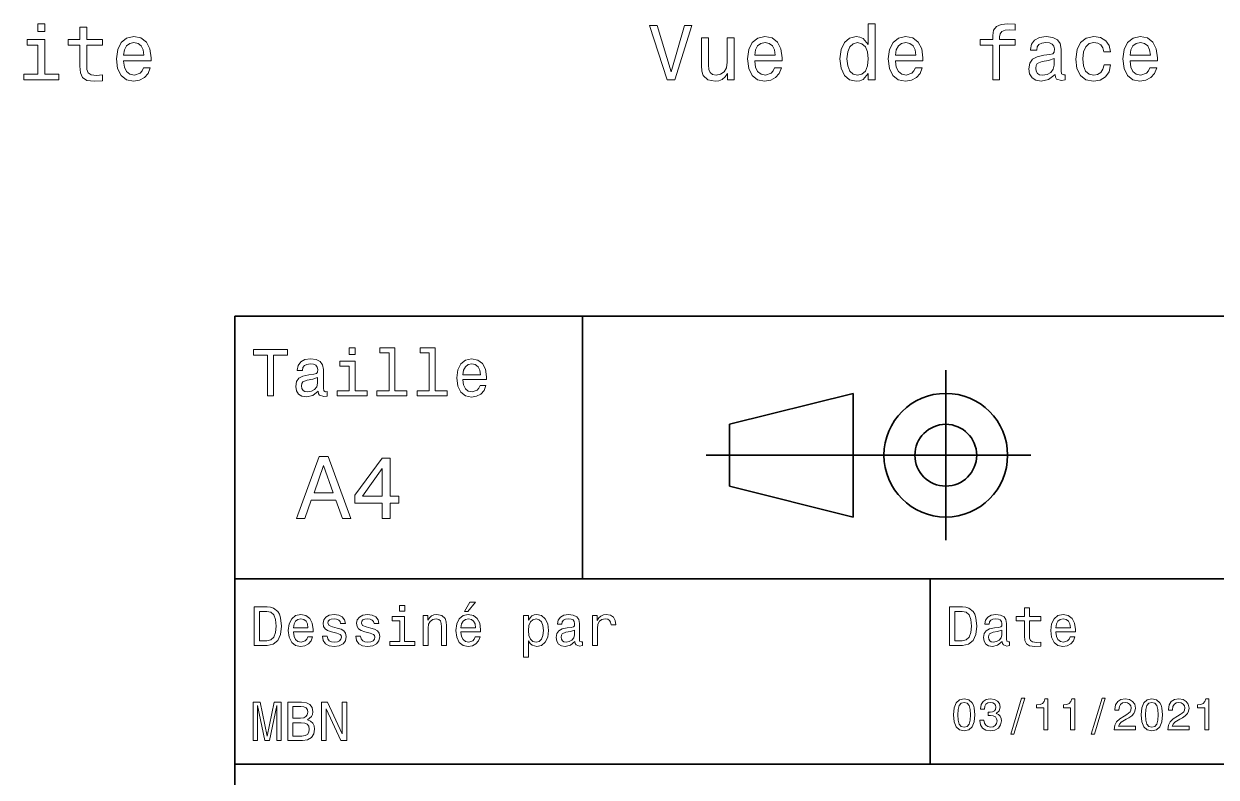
# Model space of a CAD drawing. Extents: x 0 to 297, y 0 to 210.
# Drawn here: x 83.3 to 160.5, y 40.2 to 88.9 of the extents above; entities that cross this region are included whole.
import ezdxf

# ---------------------------------------------------------------- set-up
doc = ezdxf.new("R2010")
doc.units = 0

msp = doc.modelspace()

# ---------------------------------------------------------------- linework, layer by layer
at = {"color": 7, "lineweight": 35}
for p, q in [((97, 10), (97, 70)), ((97, 70), (287, 70)), ((127.5, 61), (148.5, 61)), ((97, 53), (162, 53)), ((97, 41), (162, 41))]:
    msp.add_line(p, q, dxfattribs=at)
at = {"color": 7, "lineweight": 35, "ltscale": 0.425}
msp.add_line((119.5, 53), (119.5, 70), dxfattribs=at)
at = {"color": 7, "lineweight": 35, "ltscale": 0.275}
msp.add_line((143, 55.5), (143, 66.5), dxfattribs=at)
at = {"color": 7, "lineweight": 35, "ltscale": 0.206155}
for p, q in [((129, 63), (137, 65)), ((137, 57), (129, 59))]:
    msp.add_line(p, q, dxfattribs=at)
at = {"color": 7, "lineweight": 35, "ltscale": 0.2}
msp.add_line((137, 65), (137, 57), dxfattribs=at)
at = {"color": 7, "lineweight": 35, "ltscale": 0.1}
msp.add_line((129, 59), (129, 63), dxfattribs=at)
at = {"color": 7, "lineweight": 35, "ltscale": 0.3}
msp.add_line((142, 41), (142, 53), dxfattribs=at)
at = {"color": 7, "lineweight": 13}
for points in [[(84.704086, 88.907509), (84.235062, 88.907509), (84.235062, 88.403183), (84.704086, 88.403183)], [(126.095604, 88.791512), (125.218086, 85.810966), (124.315346, 88.791512), (123.836243, 88.791512), (124.965927, 85.286469), (125.470245, 85.286469), (126.574715, 88.791512)], [(137.982498, 85.705055), (137.982498, 85.286469), (138.4263, 85.286469), (138.4263, 88.907509), (137.987534, 88.907509), (137.987534, 87.581139), (137.649643, 87.964424), (137.442871, 88.055199), (137.205841, 88.0905), (136.777161, 87.989639), (136.444305, 87.707214), (136.227448, 87.253326), (136.15181, 86.643097), (136.227448, 86.032867), (136.444305, 85.573929), (136.777161, 85.286469), (137.205841, 85.190651), (137.442871, 85.225952), (137.654678, 85.316727)], [(146.041565, 87.525665), (146.041565, 85.286469), (146.485382, 85.286469), (146.485382, 87.525665), (147.494019, 87.525665), (147.494019, 87.9039), (146.485382, 87.9039), (146.485382, 88.070328), (146.520676, 88.272057), (146.636673, 88.408226), (146.833359, 88.488914), (147.115784, 88.51918), (147.494019, 88.499008), (147.494019, 88.882294), (147.014923, 88.907509), (146.581207, 88.862114), (146.27861, 88.725952), (146.097046, 88.488914), (146.041565, 88.151024), (146.041565, 87.9039), (145.229614, 87.9039), (145.229614, 87.525665)], [(86.963448, 87.525665), (86.963448, 86.169037), (86.993706, 85.73027), (87.134918, 85.427681), (87.417343, 85.251167), (87.896446, 85.190651), (88.420944, 85.215866), (88.420944, 85.599152), (88.037659, 85.568886), (87.689667, 85.609238), (87.503075, 85.735313), (87.422379, 85.947128), (87.407257, 86.244682), (87.407257, 87.525665), (88.420944, 87.525665), (88.420944, 87.9039), (87.407257, 87.9039), (87.407257, 88.695694), (86.963448, 88.695694), (86.963448, 87.9039), (86.196877, 87.9039), (86.196877, 87.525665)], [(89.792694, 86.511971), (91.567917, 86.511971), (91.572952, 86.718742), (91.492264, 87.298714), (91.270363, 87.732437), (90.917336, 87.994682), (90.448318, 88.0905), (89.98938, 87.989639), (89.636353, 87.707214), (89.409409, 87.248283), (89.32872, 86.643097), (89.404373, 86.022781), (89.631317, 85.568886), (89.979294, 85.286469), (90.433182, 85.190651), (90.826561, 85.25621), (91.149323, 85.427681), (91.386353, 85.700012), (91.522522, 86.063126), (91.083763, 86.063126), (90.992981, 85.861397), (90.861862, 85.710098), (90.488663, 85.589066), (90.201202, 85.644539), (89.984344, 85.821053), (89.843124, 86.108513), (89.792694, 86.496841)], [(129.29805, 87.994682), (128.854248, 87.994682), (128.854248, 86.431282), (128.803818, 86.068169), (128.657562, 85.805923), (128.430618, 85.644539), (128.133072, 85.594109), (127.896042, 85.634453), (127.744743, 85.755486), (127.659004, 85.962257), (127.638832, 86.254768), (127.638832, 87.994682), (127.19503, 87.994682), (127.19503, 86.214424), (127.210159, 85.856354), (127.305984, 85.5588), (127.598488, 85.286469), (128.067505, 85.190651), (128.319672, 85.225952), (128.53653, 85.316727), (128.723129, 85.473068), (128.87442, 85.700012), (128.87442, 85.286469), (129.29805, 85.286469)], [(130.634506, 86.511971), (132.409729, 86.511971), (132.414764, 86.718742), (132.334076, 87.298714), (132.112183, 87.732437), (131.759155, 87.994682), (131.290131, 88.0905), (130.831192, 87.989639), (130.478165, 87.707214), (130.251221, 87.248283), (130.170532, 86.643097), (130.246185, 86.022781), (130.473129, 85.568886), (130.821106, 85.286469), (131.274994, 85.190651), (131.668365, 85.25621), (131.991135, 85.427681), (132.228165, 85.700012), (132.364334, 86.063126), (131.925583, 86.063126), (131.834793, 85.861397), (131.703674, 85.710098), (131.330475, 85.589066), (131.043015, 85.644539), (130.826157, 85.821053), (130.684937, 86.108513), (130.634506, 86.496841)], [(139.742584, 86.511971), (141.517792, 86.511971), (141.522842, 86.718742), (141.442154, 87.298714), (141.220245, 87.732437), (140.867218, 87.994682), (140.398193, 88.0905), (139.93927, 87.989639), (139.586243, 87.707214), (139.359299, 87.248283), (139.27861, 86.643097), (139.354248, 86.022781), (139.581192, 85.568886), (139.929184, 85.286469), (140.383072, 85.190651), (140.776443, 85.25621), (141.099213, 85.427681), (141.336243, 85.700012), (141.472412, 86.063126), (141.033646, 86.063126), (140.942871, 85.861397), (140.811737, 85.710098), (140.438553, 85.589066), (140.151077, 85.644539), (139.934219, 85.821053), (139.793015, 86.108513), (139.742584, 86.496841)], [(150.071106, 85.639496), (150.071106, 85.624367), (150.096329, 85.452896), (150.171982, 85.331856), (150.4897, 85.236038), (150.736816, 85.276382), (150.736816, 85.619324), (150.630905, 85.604195), (150.4897, 85.669754), (150.464478, 85.871483), (150.464478, 87.273499), (150.403961, 87.631569), (150.227448, 87.883728), (149.919815, 88.035027), (149.486099, 88.0905), (149.062469, 88.029984), (148.749786, 87.858513), (148.553101, 87.591225), (148.487534, 87.238197), (148.487534, 87.207939), (148.885956, 87.207939), (148.921249, 87.419754), (149.032211, 87.571053), (149.21376, 87.661827), (149.470963, 87.697128), (149.718079, 87.671913), (149.894592, 87.596268), (150.000504, 87.465141), (150.035812, 87.283585), (150.01564, 87.07177), (149.934937, 86.965866), (149.733215, 86.915428), (149.35498, 86.875084), (148.921249, 86.784309), (148.613617, 86.622925), (148.432068, 86.370766), (148.376587, 85.997566), (148.427017, 85.664711), (148.583359, 85.417595), (148.835526, 85.261253), (149.183502, 85.20578), (149.652527, 85.311684)], [(153.223129, 87.096985), (153.661896, 87.096985), (153.571106, 87.500443), (153.354248, 87.818169), (153.016357, 88.014854), (152.577591, 88.0905), (152.093445, 87.989639), (151.725281, 87.707214), (151.493301, 87.248283), (151.412613, 86.633011), (151.488251, 86.022781), (151.71521, 85.568886), (152.073273, 85.286469), (152.562469, 85.190651), (152.996185, 85.266296), (153.334076, 85.478111), (153.566071, 85.810966), (153.666931, 86.254768), (153.243301, 86.254768), (153.167648, 85.972351), (153.026443, 85.760529), (152.824707, 85.62941), (152.577591, 85.589066), (152.269958, 85.654625), (152.04805, 85.856354), (151.911896, 86.184166), (151.866501, 86.64814), (151.911896, 87.102028), (152.053101, 87.42984), (152.280045, 87.631569), (152.577591, 87.702171), (152.839844, 87.656784), (153.03653, 87.540794), (153.167648, 87.349152)], [(154.922699, 86.511971), (156.697906, 86.511971), (156.702957, 86.718742), (156.622253, 87.298714), (156.40036, 87.732437), (156.047333, 87.994682), (155.578308, 88.0905), (155.119385, 87.989639), (154.766357, 87.707214), (154.539413, 87.248283), (154.45871, 86.643097), (154.534363, 86.022781), (154.761307, 85.568886), (155.109299, 85.286469), (155.563187, 85.190651), (155.956558, 85.25621), (156.279327, 85.427681), (156.516357, 85.700012), (156.652527, 86.063126), (156.21376, 86.063126), (156.122986, 85.861397), (155.991852, 85.710098), (155.618652, 85.589066), (155.331192, 85.644539), (155.114334, 85.821053), (154.973129, 86.108513), (154.922699, 86.496841)], [(84.68895, 85.659668), (84.68895, 87.9039), (83.549179, 87.9039), (83.549179, 87.525665), (84.245148, 87.525665), (84.245148, 85.659668), (83.337372, 85.659668), (83.337372, 85.286469), (85.606819, 85.286469), (85.606819, 85.659668)], [(89.792694, 86.88517), (89.848175, 87.233154), (89.984344, 87.490356), (90.191116, 87.646698), (90.463448, 87.702171), (90.730743, 87.646698), (90.937515, 87.490356), (91.063591, 87.233154), (91.108978, 86.88517)], [(130.634506, 86.88517), (130.689987, 87.233154), (130.826157, 87.490356), (131.032928, 87.646698), (131.305267, 87.702171), (131.572556, 87.646698), (131.779327, 87.490356), (131.905411, 87.233154), (131.95079, 86.88517)], [(137.281479, 87.692085), (137.57399, 87.621483), (137.795898, 87.424797), (137.927017, 87.096985), (137.977448, 86.643097), (137.927017, 86.184166), (137.795898, 85.856354), (137.57399, 85.654625), (137.281479, 85.589066), (137.004105, 85.654625), (136.792297, 85.856354), (136.651077, 86.189209), (136.605698, 86.643097), (136.651077, 87.091942), (136.792297, 87.419754), (137.004105, 87.621483)], [(139.742584, 86.88517), (139.79805, 87.233154), (139.934219, 87.490356), (140.140991, 87.646698), (140.41333, 87.702171), (140.680618, 87.646698), (140.88739, 87.490356), (141.013474, 87.233154), (141.058868, 86.88517)], [(154.922699, 86.88517), (154.978165, 87.233154), (155.114334, 87.490356), (155.321106, 87.646698), (155.593445, 87.702171), (155.860733, 87.646698), (156.067505, 87.490356), (156.193588, 87.233154), (156.238983, 86.88517)], [(150.020676, 86.234596), (149.960159, 85.972351), (149.798782, 85.770615), (149.556702, 85.639496), (149.259155, 85.594109), (149.067505, 85.619324), (148.931335, 85.700012), (148.845612, 85.841225), (148.820389, 86.03791), (148.840561, 86.214424), (148.921249, 86.3405), (149.244019, 86.481712), (149.652527, 86.542229), (150.020676, 86.663269)], [(104.786743, 67.940918), (104.384727, 67.940918), (104.384727, 67.508644), (104.786743, 67.508644)], [(106.969742, 67.621033), (106.969742, 65.157059), (106.187317, 65.157059), (106.187317, 64.837173), (108.128242, 64.837173), (108.128242, 65.157059), (107.350143, 65.157059), (107.350143, 67.940918), (106.373199, 67.940918), (106.373199, 67.621033)], [(109.572044, 67.621033), (109.572044, 65.157059), (108.789627, 65.157059), (108.789627, 64.837173), (110.730545, 64.837173), (110.730545, 65.157059), (109.952454, 65.157059), (109.952454, 67.940918), (108.975502, 67.940918), (108.975502, 67.621033)], [(99.102303, 64.837173), (99.5, 64.837173), (99.5, 67.47406), (100.407784, 67.47406), (100.407784, 67.837173), (98.190201, 67.837173), (98.190201, 67.47406), (99.102303, 67.47406)], [(102.387611, 65.139771), (102.387611, 65.126801), (102.409225, 64.979828), (102.47406, 64.876076), (102.746399, 64.793945), (102.958214, 64.828529), (102.958214, 65.122475), (102.867432, 65.109505), (102.746399, 65.165703), (102.724785, 65.338615), (102.724785, 66.540344), (102.672913, 66.84726), (102.521614, 67.0634), (102.257927, 67.193085), (101.886169, 67.240631), (101.523056, 67.188759), (101.255043, 67.041786), (101.086456, 66.812675), (101.030258, 66.510086), (101.030258, 66.484146), (101.371758, 66.484146), (101.402016, 66.665703), (101.497116, 66.795387), (101.65274, 66.873199), (101.873199, 66.903458), (102.085014, 66.881844), (102.236313, 66.817001), (102.327087, 66.704605), (102.357346, 66.548988), (102.340057, 66.367432), (102.270897, 66.276657), (102.097984, 66.233429), (101.773773, 66.198845), (101.402016, 66.121033), (101.138329, 65.982704), (100.982712, 65.766571), (100.935158, 65.446686), (100.978386, 65.161385), (101.112389, 64.949562), (101.328529, 64.815559), (101.626801, 64.768013), (102.028816, 64.858788)], [(111.750717, 65.887604), (113.272339, 65.887604), (113.276657, 66.064842), (113.207497, 66.561958), (113.017288, 66.933716), (112.714699, 67.158501), (112.312683, 67.240631), (111.919312, 67.154175), (111.616714, 66.912102), (111.422188, 66.51873), (111.353027, 66), (111.41787, 65.4683), (111.612396, 65.079247), (111.91066, 64.837173), (112.299713, 64.755043), (112.636887, 64.811234), (112.913544, 64.958214), (113.116714, 65.191643), (113.233429, 65.502876), (112.857346, 65.502876), (112.779541, 65.329971), (112.667145, 65.200287), (112.34726, 65.096542), (112.100868, 65.144089), (111.914986, 65.295387), (111.793945, 65.541786), (111.750717, 65.874634)], [(104.773773, 65.157059), (104.773773, 67.080688), (103.796829, 67.080688), (103.796829, 66.756485), (104.393372, 66.756485), (104.393372, 65.157059), (103.615273, 65.157059), (103.615273, 64.837173), (105.560516, 64.837173), (105.560516, 65.157059)], [(111.750717, 66.207489), (111.798271, 66.50576), (111.914986, 66.726219), (112.092216, 66.860229), (112.325653, 66.907776), (112.554756, 66.860229), (112.731987, 66.726219), (112.840057, 66.50576), (112.878967, 66.207489)], [(102.344383, 65.649857), (102.292511, 65.425072), (102.154182, 65.252159), (101.946686, 65.139771), (101.691643, 65.100861), (101.527374, 65.122475), (101.41066, 65.191643), (101.337173, 65.312675), (101.315559, 65.481262), (101.332855, 65.632561), (101.402016, 65.740631), (101.678673, 65.861671), (102.028816, 65.913544), (102.344383, 66.017288)], [(100.982712, 56.9049), (101.51297, 56.9049), (101.933716, 58.080692), (103.530258, 58.080692), (103.951012, 56.9049), (104.492798, 56.9049), (103.028816, 60.910664), (102.440926, 60.910664)], [(102.118156, 58.570606), (102.734871, 60.334293), (103.351585, 58.570606)], [(106.521614, 56.9049), (107.040344, 56.9049), (107.040344, 57.896255), (107.610954, 57.896255), (107.610954, 58.357349), (107.040344, 58.357349), (107.040344, 60.818443), (106.515854, 60.818443), (104.763687, 58.403458), (104.763687, 57.896255), (106.521614, 57.896255)], [(105.247841, 58.357349), (106.521614, 60.149857), (106.521614, 58.357349)], [(99.080688, 51.190563), (98.248558, 51.190563), (98.248558, 48.690563), (99.080688, 48.690563), (99.473343, 48.769814), (99.765129, 49.011169), (99.945244, 49.40382), (100.010086, 49.940563), (99.952446, 50.488113), (99.880402, 50.70425), (99.779541, 50.877163), (99.487755, 51.111313), (99.296829, 51.168949)], [(107.992798, 51.27702), (107.657784, 51.27702), (107.657784, 50.916786), (107.992798, 50.916786)], [(111.84726, 50.88797), (112.059799, 50.88797), (112.560516, 51.500362), (112.207489, 51.500362)], [(144.080688, 51.190563), (143.248566, 51.190563), (143.248566, 48.690563), (144.080688, 48.690563), (144.473343, 48.769814), (144.765137, 49.011169), (144.945251, 49.40382), (145.010086, 49.940563), (144.952454, 50.488113), (144.880402, 50.70425), (144.779541, 50.877163), (144.487747, 51.111313), (144.296829, 51.168949)], [(148.100861, 50.289986), (148.100861, 49.320965), (148.122482, 49.007565), (148.223343, 48.791428), (148.425079, 48.665348), (148.767288, 48.62212), (149.141937, 48.640129), (149.141937, 48.913906), (148.868149, 48.892292), (148.619598, 48.921112), (148.486313, 49.011169), (148.42868, 49.162464), (148.417862, 49.375), (148.417862, 50.289986), (149.141937, 50.289986), (149.141937, 50.560158), (148.417862, 50.560158), (148.417862, 51.125721), (148.100861, 51.125721), (148.100861, 50.560158), (147.553314, 50.560158), (147.553314, 50.289986)], [(99.055473, 50.891571), (99.329254, 50.837536), (99.516571, 50.671829), (99.628242, 50.376442), (99.664268, 49.940563), (99.624641, 49.519093), (99.51297, 49.223705), (99.322044, 49.047192), (99.055473, 48.989555), (98.583572, 48.989555), (98.583572, 50.891571)], [(100.784584, 49.565922), (102.052597, 49.565922), (102.056198, 49.713619), (101.998558, 50.127884), (101.840057, 50.437683), (101.587898, 50.625), (101.252884, 50.693443), (100.925072, 50.621399), (100.672913, 50.41967), (100.510803, 50.091862), (100.453171, 49.659584), (100.507202, 49.216499), (100.669312, 48.892292), (100.91787, 48.690563), (101.242073, 48.62212), (101.523056, 48.668949), (101.753601, 48.791428), (101.922913, 48.98595), (102.020172, 49.245319), (101.706772, 49.245319), (101.64193, 49.101227), (101.548271, 48.993156), (101.2817, 48.9067), (101.07637, 48.946327), (100.921471, 49.072407), (100.820602, 49.27774), (100.784584, 49.555115)], [(100.784584, 49.832493), (100.824211, 50.081055), (100.921471, 50.264771), (101.069168, 50.376442), (101.263687, 50.416069), (101.454613, 50.376442), (101.602303, 50.264771), (101.69236, 50.081055), (101.724785, 49.832493)], [(103.623199, 49.818085), (103.317001, 49.890129), (103.090057, 49.972984), (103.014412, 50.142292), (103.036026, 50.261169), (103.111671, 50.347622), (103.234146, 50.401657), (103.41066, 50.423271), (103.579971, 50.401657), (103.713257, 50.336815), (103.799713, 50.239555), (103.835732, 50.109871), (104.145531, 50.109871), (104.145531, 50.117077), (104.091499, 50.351227), (103.943802, 50.534943), (103.713257, 50.650219), (103.41066, 50.693443), (103.104469, 50.650219), (102.881126, 50.531342), (102.740631, 50.354828), (102.697403, 50.131485), (102.729828, 49.915348), (102.830688, 49.76405), (102.996399, 49.655983), (103.237755, 49.580334), (103.590775, 49.493877), (103.806915, 49.40382), (103.864555, 49.331772), (103.886169, 49.223705), (103.853745, 49.09042), (103.767288, 48.989555), (103.626801, 48.924713), (103.439484, 48.903099), (103.241356, 48.924713), (103.09726, 49.000362), (103, 49.122841), (102.960373, 49.292149), (102.654175, 49.292149), (102.704613, 49.003963), (102.852303, 48.795029), (103.086456, 48.668949), (103.41066, 48.62212), (103.749283, 48.668949), (103.997841, 48.795029), (104.149139, 48.996758), (104.203171, 49.259727), (104.163544, 49.486671), (104.051872, 49.641571), (103.868156, 49.742435)], [(105.791786, 49.818085), (105.485588, 49.890129), (105.258644, 49.972984), (105.182999, 50.142292), (105.204613, 50.261169), (105.280258, 50.347622), (105.40274, 50.401657), (105.579254, 50.423271), (105.748558, 50.401657), (105.881844, 50.336815), (105.9683, 50.239555), (106.004326, 50.109871), (106.314117, 50.109871), (106.314117, 50.117077), (106.260086, 50.351227), (106.112396, 50.534943), (105.881844, 50.650219), (105.579254, 50.693443), (105.273056, 50.650219), (105.049713, 50.531342), (104.909225, 50.354828), (104.865997, 50.131485), (104.898415, 49.915348), (104.999283, 49.76405), (105.164986, 49.655983), (105.406342, 49.580334), (105.759369, 49.493877), (105.975502, 49.40382), (106.033142, 49.331772), (106.054756, 49.223705), (106.022339, 49.09042), (105.935883, 48.989555), (105.795387, 48.924713), (105.60807, 48.903099), (105.409943, 48.924713), (105.265854, 49.000362), (105.168587, 49.122841), (105.12896, 49.292149), (104.822769, 49.292149), (104.873199, 49.003963), (105.020897, 48.795029), (105.255043, 48.668949), (105.579254, 48.62212), (105.91787, 48.668949), (106.166428, 48.795029), (106.317726, 48.996758), (106.371758, 49.259727), (106.33213, 49.486671), (106.220459, 49.641571), (106.036743, 49.742435)], [(107.981987, 48.957134), (107.981987, 50.560158), (107.16787, 50.560158), (107.16787, 50.289986), (107.664986, 50.289986), (107.664986, 48.957134), (107.016571, 48.957134), (107.016571, 48.690563), (108.637611, 48.690563), (108.637611, 48.957134)], [(109.181557, 48.690563), (109.498558, 48.690563), (109.498558, 49.807278), (109.530983, 50.063042), (109.635445, 50.250362), (109.797546, 50.365635), (110.013687, 50.408863), (110.1866, 50.372841), (110.29467, 50.275578), (110.348701, 50.113472), (110.366714, 49.897335), (110.366714, 48.690563), (110.683716, 48.690563), (110.683716, 49.962177), (110.669312, 50.217941), (110.604469, 50.430477), (110.39193, 50.625), (110.060516, 50.693443), (109.876801, 50.668228), (109.721901, 50.599785), (109.588615, 50.484512), (109.484146, 50.329613), (109.484146, 50.625), (109.181557, 50.625)], [(111.627518, 49.565922), (112.895531, 49.565922), (112.899132, 49.713619), (112.841499, 50.127884), (112.682999, 50.437683), (112.430832, 50.625), (112.095825, 50.693443), (111.768013, 50.621399), (111.515854, 50.41967), (111.353745, 50.091862), (111.296112, 49.659584), (111.350143, 49.216499), (111.512245, 48.892292), (111.760803, 48.690563), (112.085014, 48.62212), (112.365997, 48.668949), (112.596542, 48.791428), (112.765854, 48.98595), (112.863113, 49.245319), (112.549713, 49.245319), (112.484871, 49.101227), (112.391212, 48.993156), (112.124641, 48.9067), (111.919312, 48.946327), (111.764412, 49.072407), (111.663544, 49.27774), (111.627518, 49.555115)], [(111.627518, 49.832493), (111.667145, 50.081055), (111.764412, 50.264771), (111.912102, 50.376442), (112.106628, 50.416069), (112.297546, 50.376442), (112.445244, 50.264771), (112.535301, 50.081055), (112.567726, 49.832493)], [(115.986313, 50.326012), (115.986313, 50.625), (115.669312, 50.625), (115.669312, 47.941284), (115.986313, 47.941284), (115.986313, 48.98595), (116.097984, 48.816643), (116.22406, 48.704971), (116.541069, 48.62212), (116.843658, 48.690563), (117.081413, 48.895893), (117.236313, 49.2201), (117.293945, 49.659584), (117.236313, 50.095463), (117.081413, 50.41967), (116.843658, 50.621399), (116.541069, 50.693443), (116.368156, 50.671829), (116.220459, 50.603386), (116.094383, 50.488113)], [(116.48703, 48.9067), (116.274498, 48.953533), (116.119598, 49.097622), (116.022339, 49.331772), (115.989914, 49.659584), (116.022339, 49.983791), (116.119598, 50.217941), (116.274498, 50.358429), (116.48703, 50.408863), (116.681557, 50.358429), (116.836456, 50.21434), (116.933716, 49.98019), (116.969742, 49.659584), (116.933716, 49.335377), (116.836456, 49.097622), (116.681557, 48.953533)], [(119.005043, 48.942726), (119.005043, 48.931919), (119.023056, 48.809441), (119.077087, 48.722984), (119.304031, 48.654541), (119.480545, 48.683357), (119.480545, 48.928314), (119.4049, 48.917507), (119.304031, 48.96434), (119.286026, 49.108429), (119.286026, 50.109871), (119.242798, 50.365635), (119.116714, 50.54575), (118.896973, 50.65382), (118.587173, 50.693443), (118.284584, 50.650219), (118.061241, 50.52774), (117.920746, 50.336815), (117.873917, 50.084656), (117.873917, 50.063042), (118.158501, 50.063042), (118.183716, 50.21434), (118.26297, 50.322407), (118.392654, 50.387249), (118.57637, 50.412464), (118.752884, 50.394455), (118.878967, 50.34042), (118.954613, 50.246758), (118.979828, 50.117077), (118.965416, 49.965778), (118.907784, 49.890129), (118.763687, 49.854107), (118.493515, 49.825291), (118.183716, 49.760448), (117.963974, 49.645176), (117.834297, 49.465057), (117.79467, 49.19849), (117.830688, 48.960735), (117.942368, 48.784222), (118.122482, 48.67255), (118.37104, 48.632927), (118.706055, 48.708576)], [(120.143372, 48.690563), (120.460373, 48.690563), (120.460373, 49.796471), (120.492798, 50.063042), (120.590057, 50.253963), (120.748558, 50.369236), (120.961098, 50.408863), (121.119598, 50.383648), (121.238472, 50.3116), (121.310516, 50.189121), (121.335739, 50.023415), (121.656342, 50.023415), (121.613113, 50.315205), (121.49424, 50.524136), (121.296112, 50.650219), (121.02594, 50.693443), (120.842224, 50.664627), (120.683716, 50.592579), (120.543228, 50.4701), (120.431557, 50.304398), (120.431557, 50.625), (120.143372, 50.625)], [(144.055481, 50.891571), (144.329254, 50.837536), (144.516571, 50.671829), (144.628235, 50.376442), (144.664261, 49.940563), (144.624634, 49.519093), (144.51297, 49.223705), (144.322052, 49.047192), (144.055481, 48.989555), (143.583572, 48.989555), (143.583572, 50.891571)], [(146.656342, 48.942726), (146.656342, 48.931919), (146.674347, 48.809441), (146.728394, 48.722984), (146.955338, 48.654541), (147.131851, 48.683357), (147.131851, 48.928314), (147.056198, 48.917507), (146.955338, 48.96434), (146.937317, 49.108429), (146.937317, 50.109871), (146.894089, 50.365635), (146.768005, 50.54575), (146.548264, 50.65382), (146.23848, 50.693443), (145.935883, 50.650219), (145.71254, 50.52774), (145.572052, 50.336815), (145.525223, 50.084656), (145.525223, 50.063042), (145.809799, 50.063042), (145.835022, 50.21434), (145.914261, 50.322407), (146.043945, 50.387249), (146.227661, 50.412464), (146.404175, 50.394455), (146.530258, 50.34042), (146.605911, 50.246758), (146.631119, 50.117077), (146.616714, 49.965778), (146.559082, 49.890129), (146.414978, 49.854107), (146.144806, 49.825291), (145.835022, 49.760448), (145.61528, 49.645176), (145.485596, 49.465057), (145.445969, 49.19849), (145.481995, 48.960735), (145.593658, 48.784222), (145.773773, 48.67255), (146.022339, 48.632927), (146.357346, 48.708576)], [(150.121765, 49.565922), (151.389771, 49.565922), (151.393372, 49.713619), (151.335739, 50.127884), (151.177231, 50.437683), (150.925079, 50.625), (150.590057, 50.693443), (150.262253, 50.621399), (150.010086, 50.41967), (149.847977, 50.091862), (149.790344, 49.659584), (149.844376, 49.216499), (150.006485, 48.892292), (150.255051, 48.690563), (150.579254, 48.62212), (150.860229, 48.668949), (151.090775, 48.791428), (151.260086, 48.98595), (151.357346, 49.245319), (151.043945, 49.245319), (150.979111, 49.101227), (150.885452, 48.993156), (150.618881, 48.9067), (150.413544, 48.946327), (150.258652, 49.072407), (150.157776, 49.27774), (150.121765, 49.555115)], [(150.121765, 49.832493), (150.161377, 50.081055), (150.258652, 50.264771), (150.406342, 50.376442), (150.600861, 50.416069), (150.791794, 50.376442), (150.939484, 50.264771), (151.029541, 50.081055), (151.061966, 49.832493)], [(118.969025, 49.367798), (118.925797, 49.180477), (118.810516, 49.036385), (118.637611, 48.942726), (118.425072, 48.910305), (118.288185, 48.928314), (118.190926, 48.98595), (118.129684, 49.086815), (118.111671, 49.227306), (118.126083, 49.353386), (118.183716, 49.443443), (118.414268, 49.544312), (118.706055, 49.587536), (118.969025, 49.673992)], [(146.620316, 49.367798), (146.577087, 49.180477), (146.461823, 49.036385), (146.28891, 48.942726), (146.07637, 48.910305), (145.939484, 48.928314), (145.842224, 48.98595), (145.780975, 49.086815), (145.76297, 49.227306), (145.777374, 49.353386), (145.835022, 49.443443), (146.065567, 49.544312), (146.357346, 49.587536), (146.620316, 49.673992)], [(98.183716, 42.530979), (98.461098, 42.530979), (98.461098, 44.80043), (98.929398, 42.530979), (99.239197, 42.530979), (99.703888, 44.80043), (99.703888, 42.530979), (99.984871, 42.530979), (99.984871, 45.030979), (99.545387, 45.030979), (99.084297, 42.826366), (98.626801, 45.030979), (98.183716, 45.030979)], [(101.703171, 43.881844), (101.95533, 44.090778), (102.020172, 44.231266), (102.041786, 44.404179), (101.994957, 44.674351), (101.854469, 44.868874), (101.627518, 44.987751), (101.310516, 45.030979), (100.420746, 45.030979), (100.420746, 42.530979), (101.360954, 42.530979), (101.695969, 42.581413), (101.944527, 42.729107), (102.099426, 42.963257), (102.153458, 43.280258), (102.12104, 43.492794), (102.034584, 43.669308), (101.894089, 43.798992)], [(102.600143, 42.530979), (102.899139, 42.530979), (102.899139, 44.580692), (103.857346, 42.530979), (104.242798, 42.530979), (104.242798, 45.030979), (103.940201, 45.030979), (103.940201, 42.981266), (102.992798, 45.030979), (102.600143, 45.030979)], [(143.498566, 44.201729), (143.541794, 43.749279), (143.677231, 43.426514), (143.893372, 43.230549), (144.193085, 43.167149), (144.489914, 43.230549), (144.706055, 43.426514), (144.838623, 43.749279), (144.884735, 44.201729), (144.838623, 44.651299), (144.783859, 44.829971), (144.706055, 44.976948), (144.489914, 45.172913), (144.193085, 45.239193), (143.893372, 45.172913), (143.677231, 44.974064), (143.541794, 44.651299)], [(143.775223, 44.201729), (143.798279, 44.550434), (143.870316, 44.801155), (144, 44.948128), (144.193085, 45), (144.383286, 44.948128), (144.51297, 44.801155), (144.585022, 44.550434), (144.608078, 44.201729), (144.585022, 43.850143), (144.51297, 43.599426), (144.383286, 43.45245), (144.193085, 43.403458), (144, 43.45245), (143.870316, 43.599426), (143.798279, 43.850143)], [(145.201736, 43.853027), (145.201736, 43.832855), (145.247849, 43.556198), (145.383286, 43.348705), (145.596542, 43.216141), (145.878967, 43.167149), (146.17868, 43.216141), (146.403458, 43.342941), (146.547562, 43.54467), (146.599426, 43.804035), (146.57637, 43.974064), (146.51297, 44.112392), (146.409225, 44.219021), (146.270905, 44.296829), (146.458221, 44.45245), (146.524506, 44.700291), (146.481277, 44.925072), (146.357361, 45.0951), (146.155624, 45.201729), (145.878967, 45.239193), (145.619598, 45.193085), (145.420761, 45.066284), (145.291077, 44.864555), (145.247849, 44.596542), (145.247849, 44.57637), (145.504333, 44.57637), (145.52739, 44.760807), (145.60231, 44.893372), (145.723343, 44.974064), (145.893372, 45.002884), (146.043228, 44.979828), (146.15274, 44.919308), (146.219025, 44.821327), (146.244965, 44.688763), (146.219025, 44.54755), (146.149857, 44.45245), (146.028824, 44.394814), (145.864563, 44.377522), (145.752167, 44.380405), (145.752167, 44.15274), (145.893372, 44.158501), (146.074936, 44.132565), (146.210373, 44.0634), (146.291077, 43.951008), (146.319885, 43.804035), (146.288193, 43.63689), (146.20462, 43.51297), (146.072052, 43.435158), (145.896255, 43.409222), (145.714706, 43.438042), (145.582138, 43.524498), (145.498566, 43.662827), (145.466858, 43.853027)], [(147.213257, 42.956772), (147.412109, 42.956772), (148.109512, 45.279541), (147.907791, 45.279541)], [(149.345825, 43.224785), (149.608078, 43.224785), (149.608078, 45.239193), (149.412109, 45.239193), (149.360229, 45.0634), (149.256485, 44.945248), (149.097992, 44.876083), (148.878967, 44.853027), (148.878967, 44.648415), (149.345825, 44.648415)], [(151.080688, 43.224785), (151.342941, 43.224785), (151.342941, 45.239193), (151.146973, 45.239193), (151.095108, 45.0634), (150.991364, 44.945248), (150.832855, 44.876083), (150.613831, 44.853027), (150.613831, 44.648415), (151.080688, 44.648415)], [(152.417877, 42.956772), (152.616714, 42.956772), (153.314133, 45.279541), (153.112396, 45.279541)], [(153.899139, 43.224785), (155.273773, 43.224785), (155.273773, 43.472622), (154.187317, 43.472622), (154.247849, 43.60807), (154.351593, 43.720463), (154.671478, 43.925072), (154.841507, 44.011528), (155.031708, 44.135448), (155.167145, 44.279541), (155.244965, 44.44957), (155.273773, 44.642651), (155.224792, 44.884727), (155.08934, 45.074928), (154.881851, 45.195965), (154.613831, 45.239193), (154.337173, 45.190201), (154.126801, 45.054756), (153.991364, 44.838619), (153.945251, 44.553314), (153.945251, 44.51297), (154.207504, 44.51297), (154.207504, 44.536022), (154.233429, 44.731991), (154.311249, 44.876083), (154.435165, 44.9683), (154.599426, 45), (154.766571, 44.971184), (154.890488, 44.899136), (154.971191, 44.786743), (155, 44.645535), (154.979828, 44.51297), (154.925079, 44.400578), (154.832855, 44.302593), (154.706055, 44.216141), (154.536026, 44.12392), (154.253601, 43.945248), (154.054764, 43.755043), (153.9366, 43.524498), (153.899139, 43.233429)], [(155.642654, 44.201729), (155.685883, 43.749279), (155.821335, 43.426514), (156.037476, 43.230549), (156.337173, 43.167149), (156.634003, 43.230549), (156.850143, 43.426514), (156.982712, 43.749279), (157.028824, 44.201729), (156.982712, 44.651299), (156.927963, 44.829971), (156.850143, 44.976948), (156.634003, 45.172913), (156.337173, 45.239193), (156.037476, 45.172913), (155.821335, 44.974064), (155.685883, 44.651299)], [(155.919312, 44.201729), (155.942368, 44.550434), (156.01442, 44.801155), (156.144104, 44.948128), (156.337173, 45), (156.527374, 44.948128), (156.657059, 44.801155), (156.729111, 44.550434), (156.752167, 44.201729), (156.729111, 43.850143), (156.657059, 43.599426), (156.527374, 43.45245), (156.337173, 43.403458), (156.144104, 43.45245), (156.01442, 43.599426), (155.942368, 43.850143)], [(157.368881, 43.224785), (158.743515, 43.224785), (158.743515, 43.472622), (157.657059, 43.472622), (157.71759, 43.60807), (157.821335, 43.720463), (158.14122, 43.925072), (158.311249, 44.011528), (158.50145, 44.135448), (158.636887, 44.279541), (158.714706, 44.44957), (158.743515, 44.642651), (158.694534, 44.884727), (158.559082, 45.074928), (158.351593, 45.195965), (158.083572, 45.239193), (157.806915, 45.190201), (157.596542, 45.054756), (157.461105, 44.838619), (157.414993, 44.553314), (157.414993, 44.51297), (157.677231, 44.51297), (157.677231, 44.536022), (157.703171, 44.731991), (157.780991, 44.876083), (157.904907, 44.9683), (158.069168, 45), (158.236313, 44.971184), (158.360229, 44.899136), (158.440918, 44.786743), (158.469742, 44.645535), (158.44957, 44.51297), (158.394821, 44.400578), (158.302597, 44.302593), (158.175797, 44.216141), (158.005768, 44.12392), (157.723343, 43.945248), (157.524506, 43.755043), (157.406342, 43.524498), (157.368881, 43.233429)], [(159.755051, 43.224785), (160.017288, 43.224785), (160.017288, 45.239193), (159.821335, 45.239193), (159.769455, 45.0634), (159.66571, 44.945248), (159.507202, 44.876083), (159.288193, 44.853027), (159.288193, 44.648415), (159.755051, 44.648415)], [(101.242073, 43.993515), (100.752159, 43.993515), (100.752159, 44.731987), (101.270897, 44.731987), (101.465416, 44.710373), (101.602303, 44.645531), (101.685158, 44.533859), (101.713974, 44.368156), (101.681557, 44.20245), (101.5951, 44.087173), (101.447403, 44.015129)], [(101.321327, 42.829971), (100.752159, 42.829971), (100.752159, 43.690922), (101.288902, 43.690922), (101.515854, 43.665707), (101.677956, 43.590057), (101.775215, 43.460373), (101.80764, 43.273052), (101.775215, 43.074928), (101.685158, 42.938038), (101.533859, 42.855186)]]:
    msp.add_lwpolyline(points, close=True, dxfattribs=at)
at = {"color": 7, "lineweight": 35}
for radius in [4, 2]:
    msp.add_circle((143, 61), radius, dxfattribs=at)

doc.saveas('drawing.dxf')
